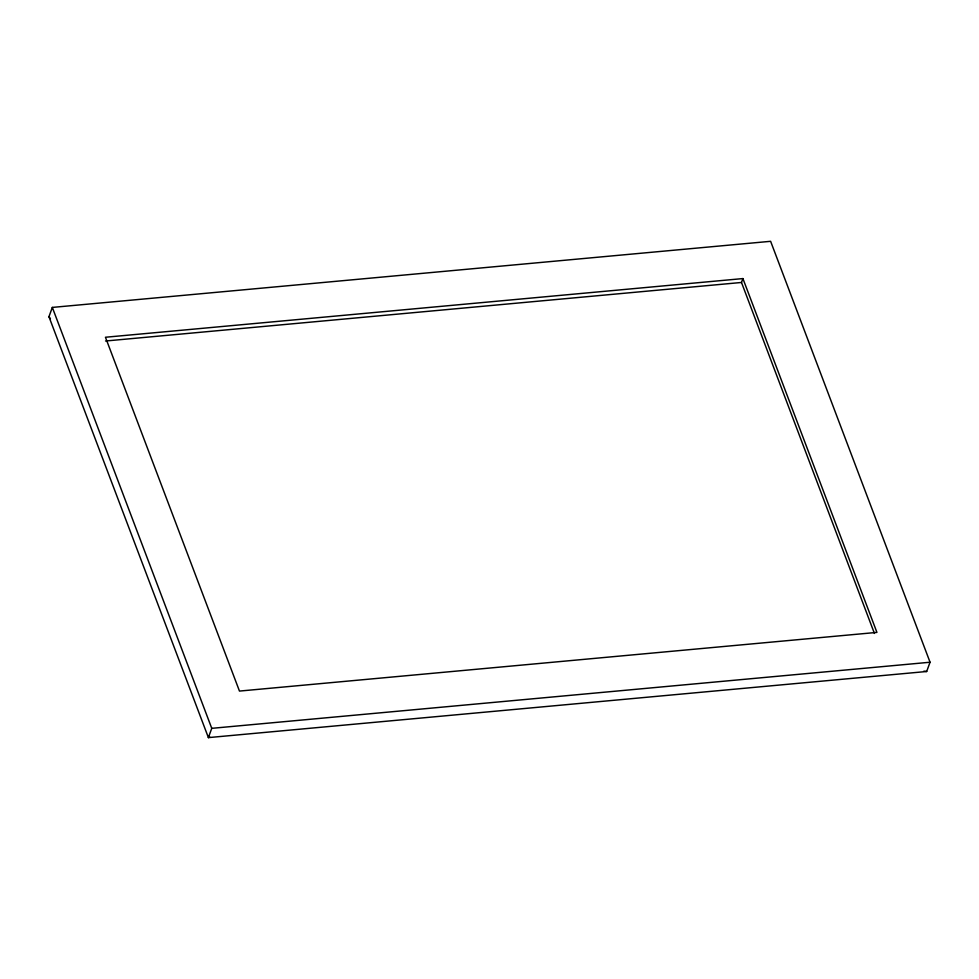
<?xml version="1.0" encoding="UTF-8"?>
<svg xmlns="http://www.w3.org/2000/svg" width="979" height="979" viewBox="0 0 979 979"><rect width="100%" height="100%" fill="white"/><g stroke="black" fill="none" stroke-linecap="round" stroke-linejoin="round"><path stroke-width="1.47" d="M209.592 736.514L208.429 737.689L48.95 316.694L52.328 307.418L770.62 241.311L930.05 662.232L926.672 671.496L923.858 671.166M52.328 307.418L211.758 728.339L208.38 737.615L926.672 671.496M874.431 633.437L741.495 282.466L742.914 278.574L105.451 337.253L239.463 691.076L876.927 632.397L742.914 278.574M105.548 341.01L741.495 282.466M211.758 728.339L930.05 662.232M50.419 318.64L48.95 316.694"/></g></svg>
